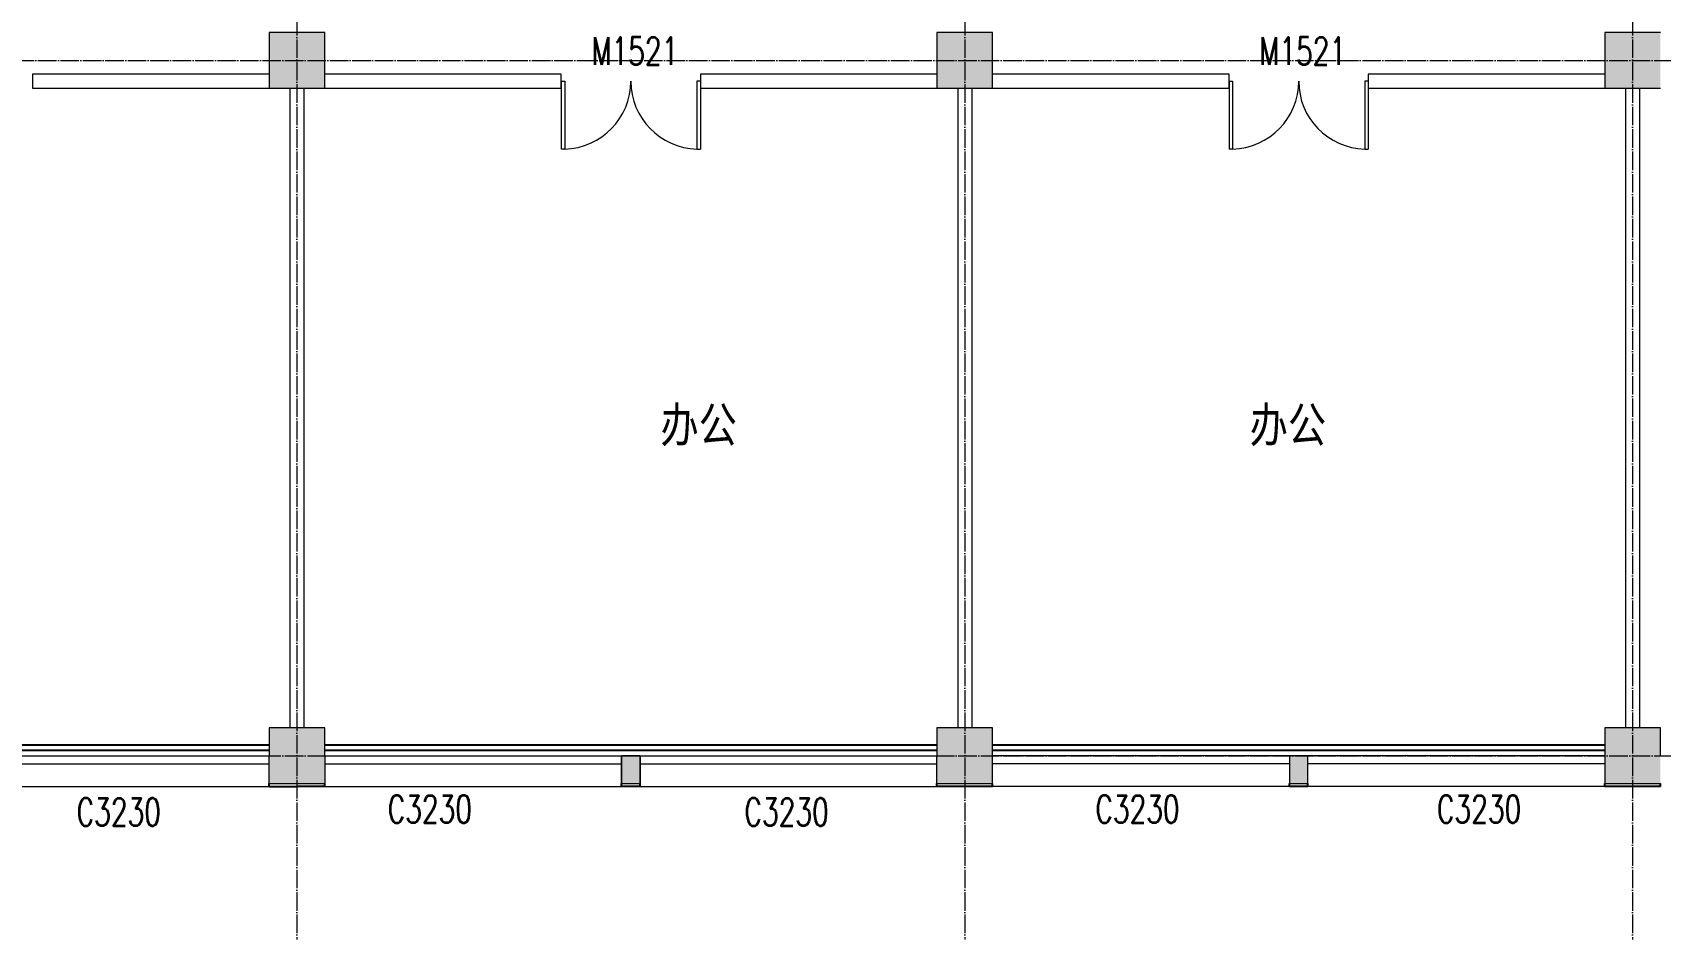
# Model space of a CAD drawing. Header units: millimetres. Extents: x 164760 to 3716174, y -1766400 to 11969.
# Drawn here: x 3507430 to 3524980, y -1617338 to -1607558 of the extents above; entities that cross this region are included whole.
import ezdxf

# ---------------------------------------------------------------- set-up
doc = ezdxf.new("R2010")
doc.units = ezdxf.units.MM
doc.header["$LTSCALE"] = 1000
doc.linetypes.add('DOTE', pattern=[2.4200000000000004, 2, -0.2, 0.02, -0.2])
doc.layers.get('0').update_dxf_attribs({"color": 253, "linetype": 'CONTINUOUS'})
for name, color, linetype in [('3', 253, 'CONTINUOUS'), ('PUB_TEXT', 253, 'CONTINUOUS'), ('SURFACE', 253, 'CONTINUOUS'), ('WINDOW_TEXT', 253, 'CONTINUOUS')]:
    doc.layers.add(name, color=color, linetype=linetype)
for name, color, linetype, lineweight in [('COLUMN', 253, 'CONTINUOUS', 0), ('DOTE', 253, 'DOTE', 0), ('PUB_HATCH', 253, 'CONTINUOUS', 0), ('WALL', 253, 'CONTINUOUS', 0), ('Wall【墙体】', 253, 'CONTINUOUS', 0), ('WINDOW', 253, 'CONTINUOUS', 0)]:
    doc.layers.add(name, color=color, linetype=linetype, lineweight=lineweight)
doc.styles.add('_TCH_WINDOW', font='SIMPLEX', dxfattribs={"bigfont": 'GBCBIG'})
doc.styles.add('宋体', font='', dxfattribs={"width": 0.7})
doc.styles.get('宋体').set_extended_font_data('SimSun')

# ---------------------------------------------------------------- blocks, each defined once
blk = doc.blocks.new('$DorLib2D$00000002')
for p, q in [((-0.5, -1e-16), (-0.5000000000000007, 0.4875)), ((-0.4750000000000007, 0.4875), (-0.5000000000000007, 0.4875)), ((-0.475, 0), (-0.4750000000000007, 0.4875)), ((0.475, 0), (0.4750000000000007, 0.4875)), ((0.4750000000000007, 0.4875), (0.5000000000000007, 0.4875)), ((0.5, -1e-16), (0.5000000000000007, 0.4875)), ((-0.5, -1e-16), (-0.475, 0)), ((0.5, -1e-16), (0.475, 0))]:
    blk.add_line(p, q)
at = {"lineweight": 13}
for centre, start, end in [((-0.4875, 0), 0, 88.53071641864632), ((0.4875, 0), 91.46928358135371, 180)]:
    blk.add_arc(centre, 0.4875, start, end, dxfattribs=at)
blk = doc.blocks.new('$WINLIB2D$00000004')
for p, q in [((-0.5, 0.5), (0.5, 0.5)), ((-0.5, 0.5), (-0.5, -0.5)), ((0.5, -0.5), (0.5, 0.5)), ((-0.5, 0.2405796575893152), (0.5, 0.2405796575893152)), ((-0.5, -0.5), (0.5, -0.5))]:
    blk.add_line(p, q)
blk = doc.blocks.new('海龙_0918165925')
at = {"layer": 'PUB_HATCH'}
for points in [[(-18300, -9000.000000011409), (-17700, -9000.000000011409), (-17700, -8400.000000011409), (-18300, -8400.000000011409)], [(-11100, -9000.000000011409), (-10500, -9000.000000011409), (-10500, -8400.000000011409), (-11100, -8400.000000011409)], [(-3900.000000000932, -9000.000000011409), (-3300.000000000931, -9000.000000011409), (-3300.000000000931, -8400.000000011409), (-3900.000000000932, -8400.000000011409)], [(-18300, -16500.00000001117), (-17700, -16500.00000001117), (-17700, -15900.00000001117), (-18300, -15900.00000001117)], [(-11100, -16500.00000001117), (-10500, -16500.00000001117), (-10500, -15900.00000001117), (-11100, -15900.00000001117)], [(-3900.000000000932, -16500.00000001117), (-3300.000000000931, -16500.00000001117), (-3300.000000000931, -15900.00000001117), (-3900.000000000932, -15900.00000001117)], [(-14299.99999998789, -16200.00000001047), (-14499.99999998789, -16200.00000001047), (-14499.99999998789, -16500.00000001047), (-14299.99999998789, -16500.00000001047)], [(-7099.999999987892, -16200.00000002584), (-7299.999999987893, -16200.00000002584), (-7299.999999987893, -16500.00000000884), (-7099.999999987892, -16500.00000000884)]]:
    blk.add_hatch(color=256, dxfattribs=at).paths.add_polyline_path(points)
at = {"layer": 'COLUMN'}
for p, q in [((-17700, -8400.000000011409), (-18300, -8400.000000011409)), ((-18300, -8400.000000011409), (-18300, -9000.000000011409)), ((-17700, -9000.000000011409), (-17700, -8400.000000011409)), ((-10500, -8400.000000011409), (-11100, -8400.000000011409)), ((-11100, -8400.000000011409), (-11100, -9000.000000011409)), ((-10500, -9000.000000011409), (-10500, -8400.000000011409)), ((-3300.000000000931, -8400.000000011409), (-3900.000000000932, -8400.000000011409)), ((-3900.000000000932, -8400.000000011409), (-3900.000000000932, -9000.000000011409)), ((-18300, -9000.000000011409), (-17700, -9000.000000011409)), ((-11100, -9000.000000011409), (-10500, -9000.000000011409)), ((-3900.000000000932, -9000.000000011409), (-3300.000000000931, -9000.000000011409)), ((-17700, -15900.00000001117), (-18300, -15900.00000001117)), ((-18300, -15900.00000001117), (-18300.0000000894, -16200.00000001932)), ((-17699.99999988638, -16200), (-17700, -15900.00000001117)), ((-10500, -15900.00000001117), (-11100, -15900.00000001117)), ((-11100, -15900.00000001117), (-11100.0000000894, -16200.00000002258)), ((-10499.99999988638, -16200.00000001769), (-10500, -15900.00000001117)), ((-3300.000000000931, -15900.00000001117), (-3900.000000000932, -15900.00000001117)), ((-3900.000000000932, -15900.00000001117), (-3899.999999886379, -16200.00000001769)), ((-3300.000000089407, -16200.00000001932), (-3300.000000000931, -15900.00000001117)), ((-18300, -16500.00000001117), (-17700, -16500.00000001117)), ((-11100, -16500.00000001117), (-10500, -16500.00000001117)), ((-3900.000000000932, -16500.00000001117), (-3300.000000000931, -16500.00000001117))]:
    blk.add_line(p, q, dxfattribs=at)

msp = doc.modelspace()

# ---------------------------------------------------------------- linework, layer by layer
at = {"layer": '3'}
for points in [[(3503379.964778734, -1615238.018977271), (3509979.964778673, -1615238.018978749)], [(3503379.964778741, -1615298.018977271), (3509979.964778659, -1615298.018978749)], [(3510579.964778734, -1615238.018976439), (3517179.964778673, -1615238.018977917)], [(3510579.96477874, -1615298.01897644), (3517179.964778659, -1615298.018977918)], [(3517779.964778733, -1615238.018978933), (3524379.964778672, -1615238.018980411)], [(3517779.96477874, -1615298.018978933), (3524379.964778658, -1615298.018980411)]]:
    msp.add_lwpolyline(points, dxfattribs=at)
at = {"layer": 'DOTE', "ltscale": 0.1}
for p, q in [((3510279.964778712, -1597468.061406036), (3510279.964778712, -1617338.427546866)), ((3517479.964778712, -1597468.061406036), (3517479.964778712, -1617338.427546866)), ((3524679.964778712, -1597468.061406036), (3524679.964778712, -1617338.427546866)), ((3479416.385573951, -1607858.018978076), (3576424.96131361, -1607858.018978076)), ((3479416.385573951, -1615358.018978076), (3576424.96131361, -1615358.018978076))]:
    msp.add_line(p, q, dxfattribs=at)
at = {"layer": 'SURFACE'}
for p, q in [((3509979.964778679, -1615688.018978074), (3509979.964778679, -1615658.018978076)), ((3509979.964778679, -1615688.018978074), (3510279.964778713, -1615688.018978076)), ((3510579.964778679, -1615688.018978075), (3510279.964778712, -1615688.018978076)), ((3510579.964778679, -1615688.018978075), (3510579.964778679, -1615658.018978076)), ((3513779.964778771, -1615688.018978075), (3513779.964778771, -1615658.018978076)), ((3513979.96477868, -1615688.018978075), (3513779.964778771, -1615688.018978075)), ((3513979.96477868, -1615688.018978075), (3513979.96477868, -1615658.018978076)), ((3517179.964778679, -1615688.018978075), (3517179.964778679, -1615658.018978076)), ((3517479.964778713, -1615688.018978076), (3517179.964778679, -1615688.018978075)), ((3517779.964778679, -1615688.018978074), (3517479.964778713, -1615688.018978076)), ((3517779.964778679, -1615688.018978074), (3517779.964778679, -1615658.018978076)), ((3520979.964778771, -1615688.018978074), (3520979.964778771, -1615658.018978076)), ((3521179.964778679, -1615688.018978074), (3520979.964778771, -1615688.018978074)), ((3521179.964778679, -1615688.018978074), (3521179.964778679, -1615658.018978076)), ((3524379.964778771, -1615688.018978074), (3524379.964778771, -1615658.018978076)), ((3524679.964778713, -1615688.018978076), (3524379.964778771, -1615688.018978074)), ((3524979.964778679, -1615688.018978072), (3524679.964778713, -1615688.018978076)), ((3524979.964778679, -1615688.018978072), (3524979.964778678, -1615658.018978076))]:
    msp.add_line(p, q, dxfattribs=at)
at = {"layer": 'WALL'}
for p, q in [((3513979.964778725, -1615358.018978075), (3513779.964778725, -1615358.018978075)), ((3513779.964778725, -1615358.018978075), (3513779.964778725, -1615658.018978075)), ((3513979.964778725, -1615658.018978075), (3513979.964778725, -1615358.018978075)), ((3521179.964778725, -1615358.01897809), (3520979.964778725, -1615358.01897809)), ((3520979.964778725, -1615358.01897809), (3520979.964778725, -1615658.018978074)), ((3521179.964778725, -1615658.018978074), (3521179.964778725, -1615358.01897809)), ((3513779.964778725, -1615658.018978075), (3513979.964778725, -1615658.018978075)), ((3520979.964778725, -1615658.018978074), (3521179.964778725, -1615658.018978074))]:
    msp.add_line(p, q, dxfattribs=at)
at = {"layer": 'Wall【墙体】', "color": 6}
for p, q in [((3509979.964778827, -1608008.018978059), (3507429.964778827, -1608008.018978074)), ((3507429.964778827, -1608008.018978074), (3507429.964778827, -1608158.018978072)), ((3513129.964778827, -1608008.018978074), (3510579.964778827, -1608008.018978084)), ((3513129.964778827, -1608158.01897807), (3513129.964778827, -1608008.018978074)), ((3517179.964778827, -1608008.018978068), (3514629.964779031, -1608008.018978074)), ((3514629.964779031, -1608008.018978074), (3514629.964779031, -1608158.01897807)), ((3520329.964778826, -1608008.01897807), (3517779.964778624, -1608008.018978074)), ((3520329.964778826, -1608158.018978097), (3520329.964778826, -1608008.01897807)), ((3524379.964778624, -1608008.018978074), (3521829.964778827, -1608008.01897807)), ((3521829.964778827, -1608008.01897807), (3521829.964778827, -1608158.018978097)), ((3507429.964778827, -1608158.018978072), (3509979.964778827, -1608158.018978069)), ((3510204.964778718, -1608158.018978074), (3510204.964778713, -1615058.01897804)), ((3510354.964778701, -1608158.018978074), (3510354.964778695, -1615058.01897804)), ((3510579.964778827, -1608158.018978102), (3513129.964778827, -1608158.01897807)), ((3514629.964779031, -1608158.01897807), (3517179.964778827, -1608158.018978055)), ((3517404.964778717, -1608158.018978074), (3517404.964778718, -1615058.01897804)), ((3517554.964778701, -1608158.018978087), (3517554.964778703, -1615058.01897804)), ((3517779.964778624, -1608158.018978087), (3520329.964778826, -1608158.018978097)), ((3521829.964778827, -1608158.018978097), (3524379.964778624, -1608158.018978048)), ((3524604.964778718, -1608158.018978087), (3524604.964778725, -1615058.018978243)), ((3524754.964778713, -1608158.018978076), (3524754.964778721, -1615058.018978243))]:
    msp.add_line(p, q, dxfattribs=at)

# ---------------------------------------------------------------- block references
at = {"layer": 'COLUMN'}
msp.add_blockref('海龙_0918165925', (3528279.964778713, -1599158.018978065), dxfattribs=at)
at = {"layer": 'WINDOW'}
ref = msp.add_blockref('$DorLib2D$00000002', (3513879.964778982, -1608083.018978076), dxfattribs=dict(at, xscale=-1500, yscale=-1500, zscale=-1500))
ref.add_attrib('A', 'M1521', (3513454.964778982, -1607906.768978069), dxfattribs={"layer": 'WINDOW_TEXT', "height": 297.5, "style": '_TCH_WINDOW', "width": 0.7058823529411766})
ref = msp.add_blockref('$DorLib2D$00000002', (3521079.964778747, -1608083.018978076), dxfattribs=dict(at, xscale=-1500, yscale=-1500, zscale=-1500))
ref.add_attrib('A', 'M1521', (3520654.964778748, -1607906.768978075), dxfattribs={"layer": 'WINDOW_TEXT', "height": 297.5, "style": '_TCH_WINDOW', "width": 0.7058823529411766})
ref = msp.add_blockref('$WINLIB2D$00000004', (3508379.964778723, -1615523.018978076), dxfattribs=dict(at, xscale=3200, yscale=330, zscale=3200))
ref.add_attrib('A', 'C3230', (3507904.964778723, -1616111.768978907), dxfattribs={"layer": 'WINDOW_TEXT', "height": 297.5, "style": '_TCH_WINDOW', "width": 0.7058823529411766})
ref = msp.add_blockref('$WINLIB2D$00000004', (3512179.964778713, -1615523.018978076), dxfattribs=dict(at, xscale=-3200, yscale=-330, zscale=-3200, rotation=180))
ref.add_attrib('A', 'C3230', (3511258.739703783, -1616081.768978076), dxfattribs={"layer": 'WINDOW_TEXT', "height": 297.5, "style": '_TCH_WINDOW', "width": 0.7058823529411766})
ref = msp.add_blockref('$WINLIB2D$00000004', (3515579.964778723, -1615523.018978076), dxfattribs=dict(at, xscale=-3200, yscale=-330, zscale=-3200, rotation=180))
ref.add_attrib('A', 'C3230', (3515104.964778723, -1616111.768978076), dxfattribs={"layer": 'WINDOW_TEXT', "height": 297.5, "style": '_TCH_WINDOW', "width": 0.7058823529411766})
ref = msp.add_blockref('$WINLIB2D$00000004', (3519379.964778717, -1615523.018978076), dxfattribs=dict(at, xscale=3200, yscale=-330, zscale=3200, rotation=180))
ref.add_attrib('A', 'C3230', (3518887.769067028, -1616081.768978076), dxfattribs={"layer": 'WINDOW_TEXT', "height": 297.5, "style": '_TCH_WINDOW', "width": 0.7058823529411766})
ref = msp.add_blockref('$WINLIB2D$00000004', (3522779.964778712, -1615523.018978076), dxfattribs=dict(at, xscale=3200, yscale=-330, zscale=3200, rotation=180))
ref.add_attrib('A', 'C3230', (3522570.364499082, -1616081.768978076), dxfattribs={"layer": 'WINDOW_TEXT', "height": 297.5, "style": '_TCH_WINDOW', "width": 0.7058823529411766})

# ---------------------------------------------------------------- texts
at = {"layer": 'PUB_TEXT', "style": '宋体', "width": 0.8}
for p in [(3514199.118132053, -1611976.414998139), (3520551.114154702, -1611976.414998139)]:
    msp.add_text('办公', height=377.6371308016877, dxfattribs=at).set_placement(p)

doc.saveas('drawing.dxf')
